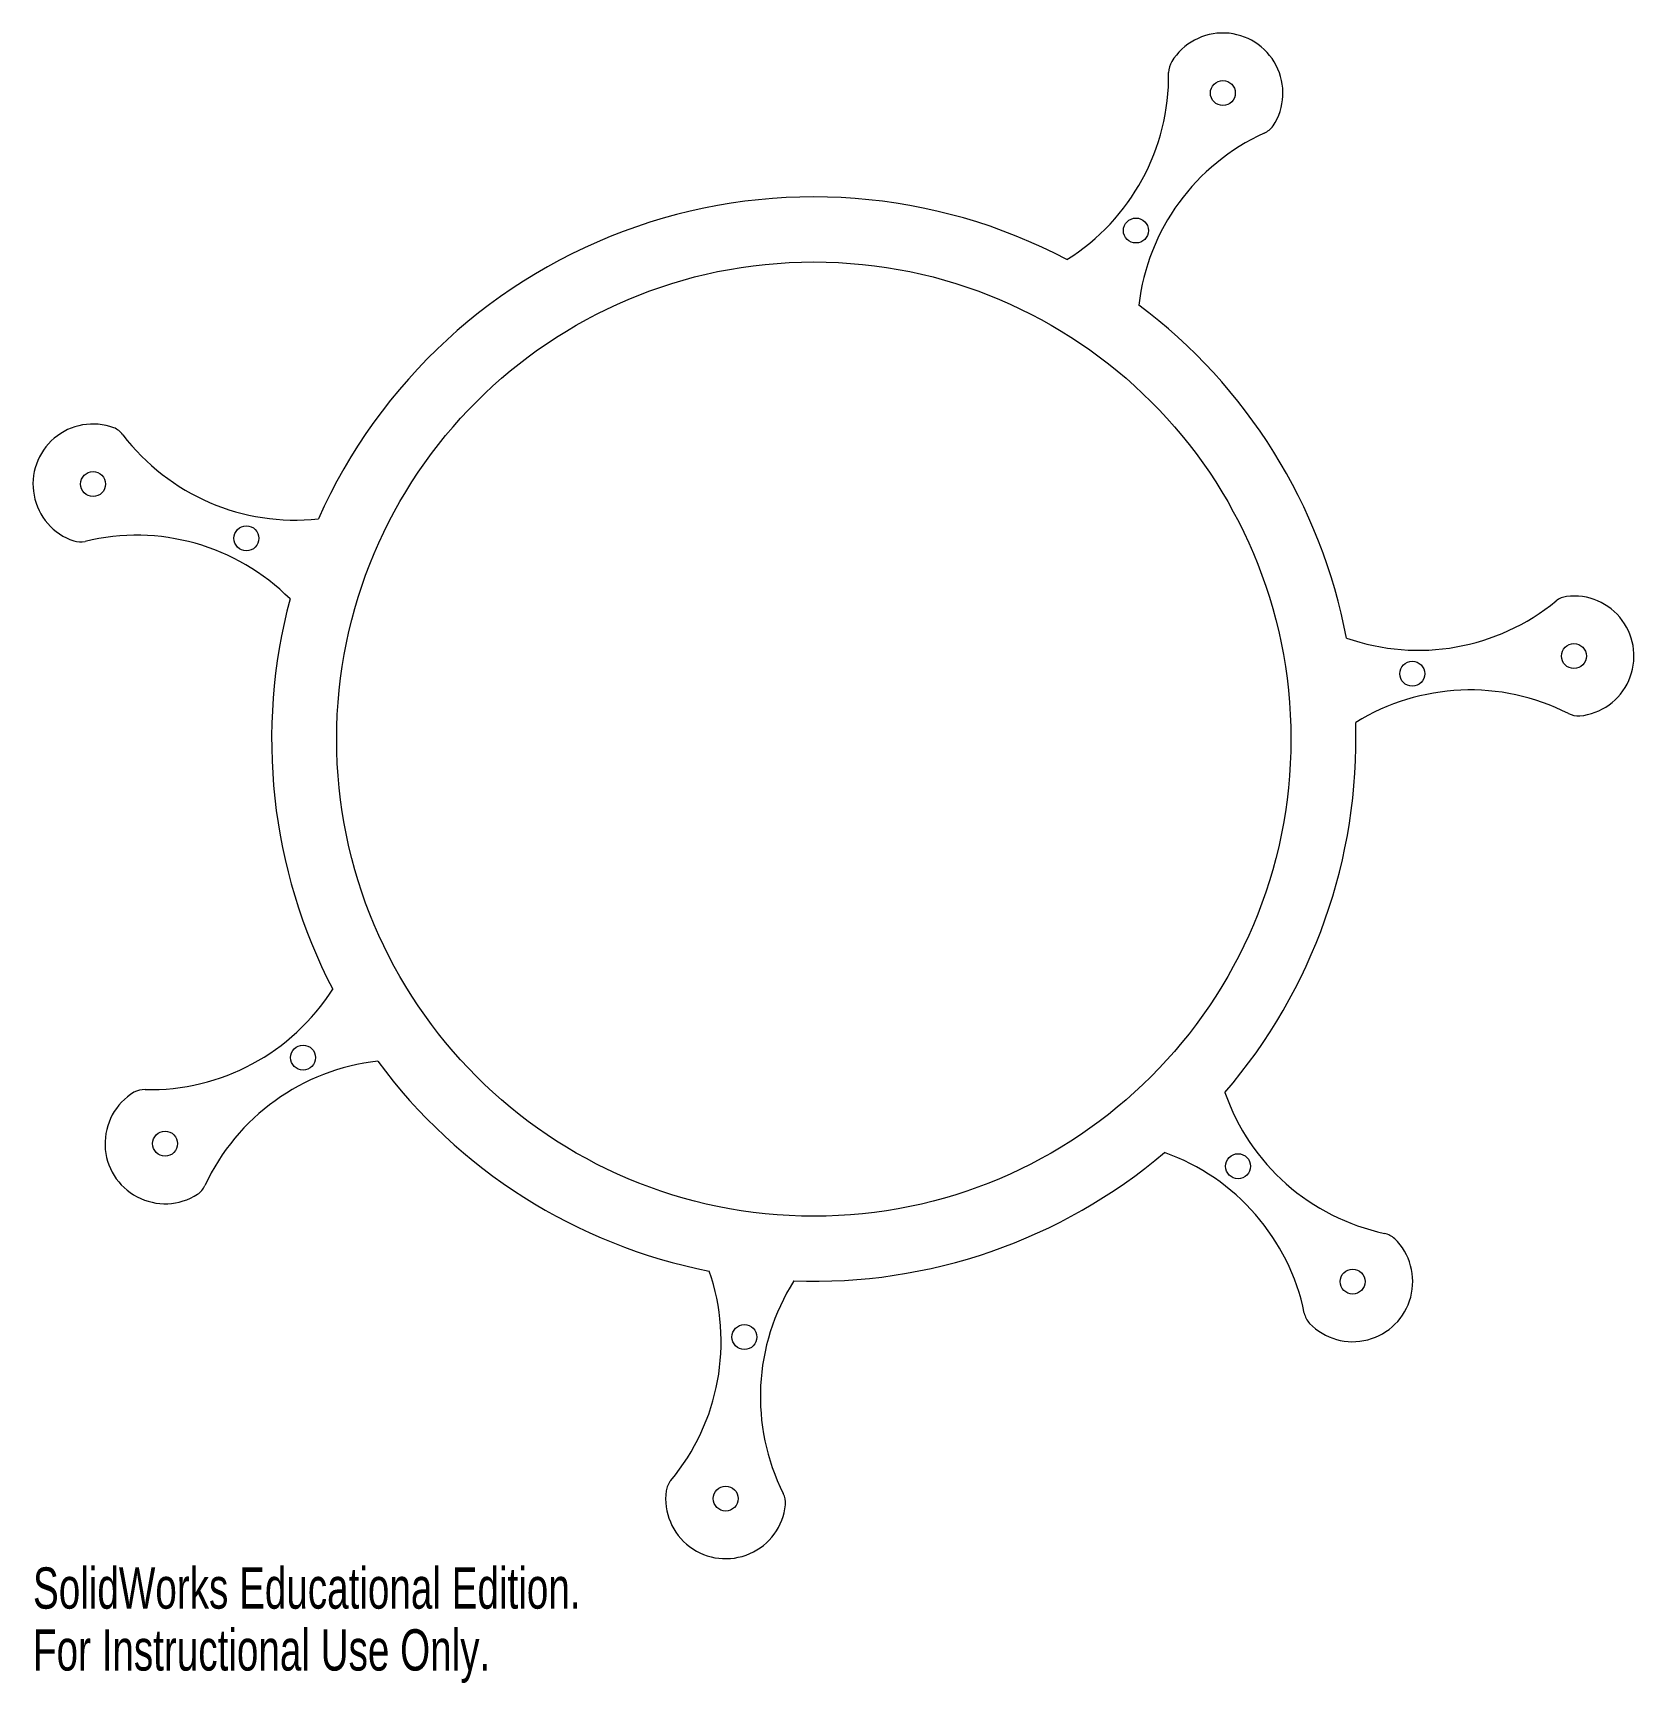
# Model space of a CAD drawing. Header units: inches. Extents: x -3.6 to 3.78, y -4.35 to 3.26.
import ezdxf

# ---------------------------------------------------------------- set-up
doc = ezdxf.new("R2010")
doc.units = ezdxf.units.IN
doc.header["$MEASUREMENT"] = 0
doc.styles.add('SLDTEXTSTYLE0', font='TXT', dxfattribs={"width": 0.7})

msp = doc.modelspace()

# ---------------------------------------------------------------- linework, layer by layer
at = {"color": 7, "linetype": 'Continuous', "lineweight": 15}
for centre, radius in [((1.886, 2.9783), 0.0575), ((1.4849, 2.3446), 0.0575), ((-0.0002, -0.0004), 2.2), ((-3.3235, 1.1754), 0.0575), ((-2.6164, 0.9253), 0.0575), ((3.5048, 0.3824), 0.0575), ((2.7593, 0.3009), 0.0575), ((-2.355, -1.4689), 0.0575), ((-2.9913, -1.8658), 0.0575), ((1.956, -1.9697), 0.0575), ((2.4845, -2.5018), 0.0575), ((-0.3201, -2.7573), 0.0575), ((-0.4065, -3.5023), 0.0575)]:
    msp.add_circle(centre, radius, dxfattribs=at)
for centre, radius, start, end in [((1.886, 2.9783), 0.277, 326.93949, 148.40647), ((1.7358, 3.0719), 0.1, 148.98111, 179.60616), ((0.6359, 3.0579), 1, 302.07064, 0.84367), ((2.0371, 2.8858), 0.1, 293.10425, 324.15891), ((2.4915, 1.884), 1, 114.52988, 173.30094), ((-0.0002, -0.0004), 2.5, 62.17298, 156.03012), ((-0.0002, -0.0004), 2.5, 10.74441, 53.17298), ((-3.3235, 1.1754), 0.277, 69.79663, 251.26361), ((-3.2666, 1.3432), 0.1, 36.52349, 67.18432), ((-2.3914, 2.0095), 1, 217.35944, 276.13246), ((-3.3826, 1.0085), 0.1, 252.66019, 283.08417), ((-3.1232, -0.0604), 1, 44.92778, 103.70081), ((-0.0002, -0.0004), 2.5, 165.01969, 207.45869), ((2.7875, 1.4091), 1, 250.64207, 309.41509), ((3.4846, 0.5583), 0.1, 97.74623, 128.47804), ((3.5048, 0.3824), 0.277, 275.51092, 96.9779), ((3.0263, -0.7738), 1, 63.07372, 121.84675), ((3.5254, 0.2065), 0.1, 242.48922, 273.46554), ((-0.0002, -0.0004), 2.5, 319.31584, 1.74441), ((-3.0624, -0.6168), 1, 268.78801, 327.56104), ((-1.9004, -2.4795), 1, 96.35635, 155.12938), ((-0.0002, -0.0004), 2.4999, 216.44839, 258.88727), ((-2.9913, -1.8658), 0.277, 121.22521, 302.69218), ((-3.0866, -1.7165), 0.1, 88.27492, 118.88963), ((2.8401, -1.3015), 1, 199.18788, 257.95893), ((-0.0002, -0.0004), 2.5, 267.88727, 310.31584), ((1.2822, -2.8488), 1, 11.64515, 70.41818), ((-2.8981, -2.0164), 0.1, 304.35286, 334.83608), ((2.6104, -2.3772), 0.1, 47.07361, 77.848), ((2.4845, -2.5018), 0.277, 224.08235, 45.54933), ((-1.4276, -2.7789), 1, 320.21658, 18.98961), ((0.7535, -3.0322), 1, 147.76222, 206.52864), ((2.3597, -2.6273), 0.1, 191.33335, 222.18115), ((-0.5826, -3.4831), 0.1, 139.9359, 170.65454), ((-0.4065, -3.5023), 0.277, 172.65378, 354.12075), ((-0.2307, -3.5234), 0.1, 355.81303, 26.47188)]:
    msp.add_arc(centre, radius, start, end, dxfattribs=at)

# ---------------------------------------------------------------- texts
at = {"color": 7, "linetype": 'Continuous', "char_height": 0.1903, "attachment_point": 1, "style": 'SLDTEXTSTYLE0'}
for s, insert in [('SolidWorks Educational Edition.', (-3.6005, -3.8195)), ('For Instructional Use Only.', (-3.6005, -4.1049))]:
    msp.add_mtext(s, dxfattribs=dict(at, insert=insert))

doc.saveas('drawing.dxf')
